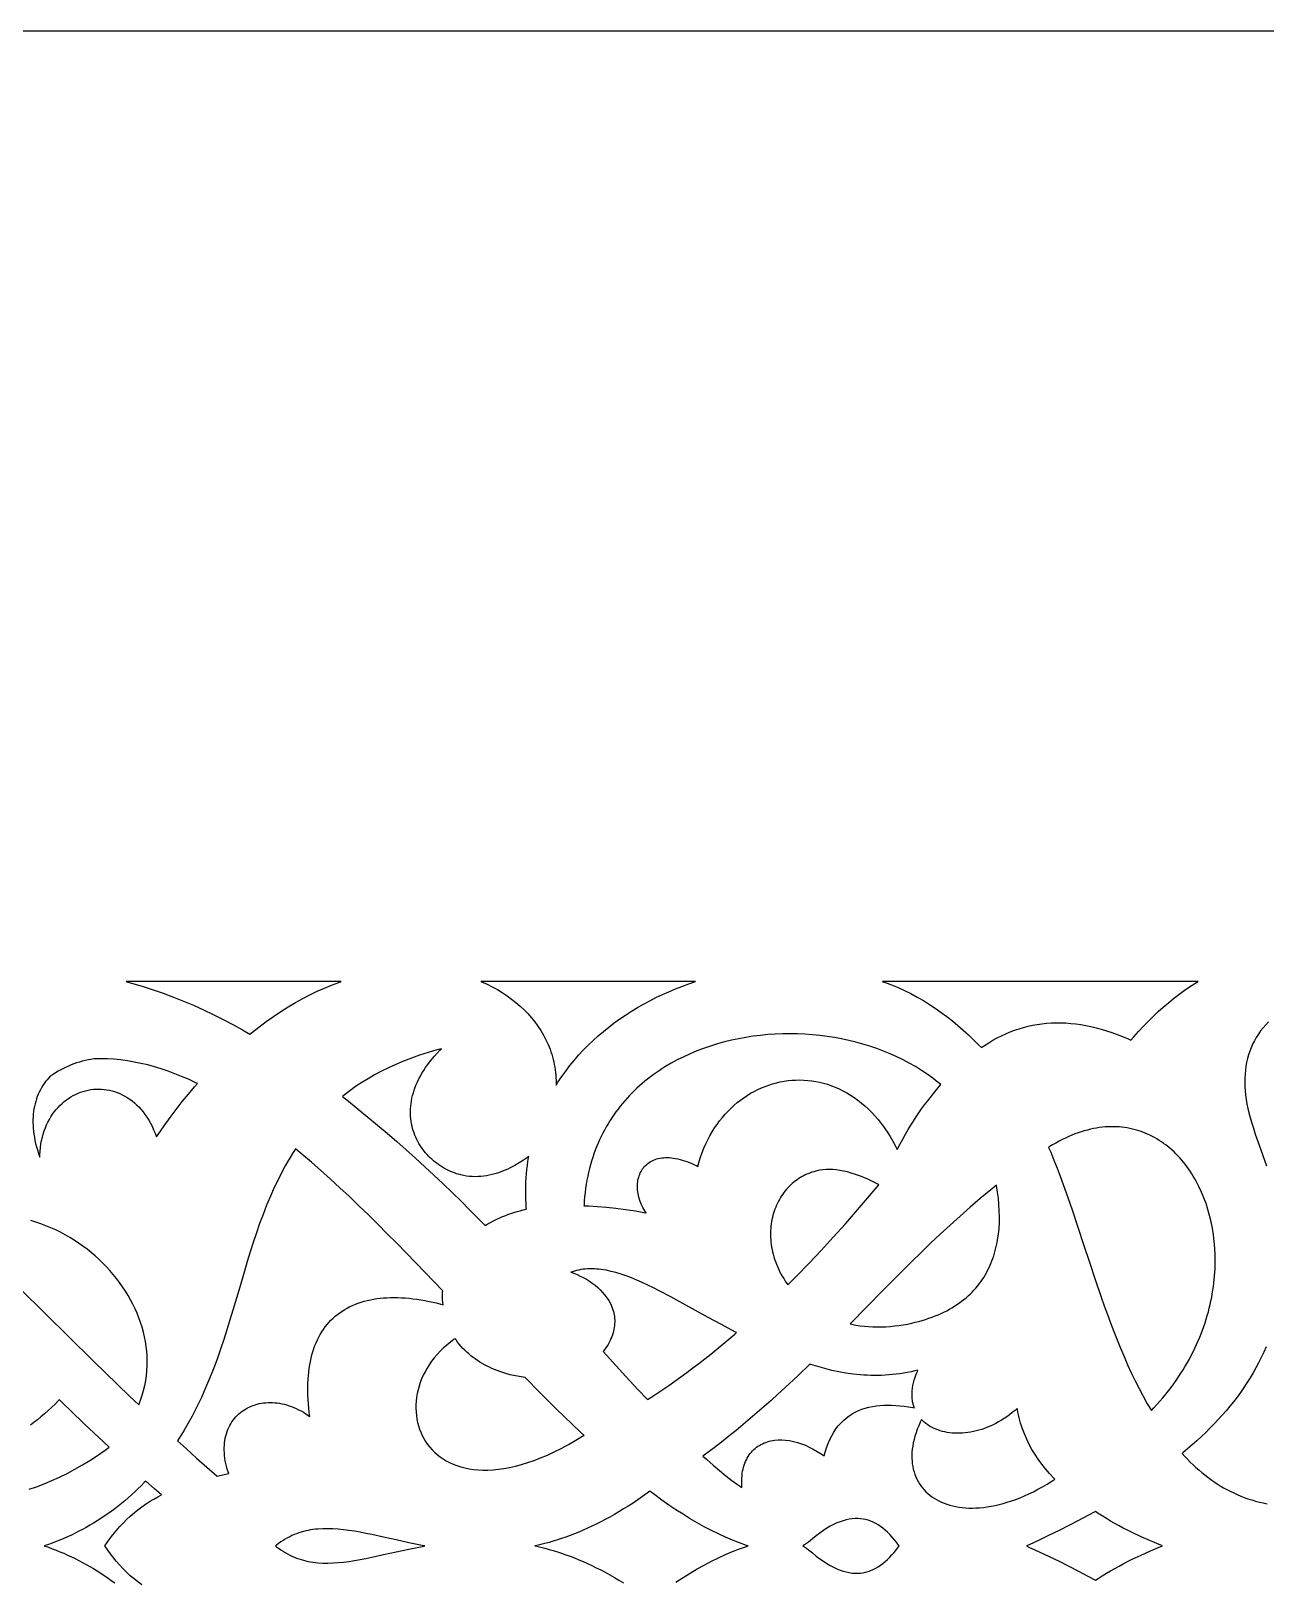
# Model space of a CAD drawing. Extents: x -340 to 340, y -265 to 265.
# Drawn here: x -66.6 to -1.4, y 183.1 to 265 of the extents above; entities that cross this region are included whole.
import ezdxf

# ---------------------------------------------------------------- set-up
doc = ezdxf.new("R2010")
doc.units = 0
doc.layers.add('LAYER_1', color=18, linetype='CONTINUOUS')

msp = doc.modelspace()

# ---------------------------------------------------------------- linework, layer by layer
at = {"layer": 'LAYER_1'}
msp.add_lwpolyline([(-340, 65), (-340, -265), (340, -265), (340, 265), (-140, 265, 0.363604)], format="xyb", close=True, dxfattribs=at)
for points in [[(-61.596, 214.8), (-61.515, 214.778), (-61.244, 214.704), (-60.705, 214.544), (-60.168, 214.371), (-59.633, 214.184), (-59.101, 213.985), (-58.571, 213.772), (-58.044, 213.548), (-57.519, 213.311), (-56.997, 213.063), (-56.477, 212.803), (-55.96, 212.533), (-55.446, 212.253), (-55.054, 212.03), (-54.973, 212.094), (-54.589, 212.398), (-54.203, 212.688), (-53.816, 212.962), (-53.429, 213.221), (-53.043, 213.464), (-52.657, 213.693), (-52.271, 213.906), (-51.887, 214.105), (-51.503, 214.29), (-51.121, 214.46), (-50.74, 214.616), (-50.361, 214.759), (-50.241, 214.8)], [(-36.662, 211.929), (-36.385, 212.165), (-36.101, 212.394), (-35.811, 212.615), (-35.513, 212.829), (-35.21, 213.036), (-34.9, 213.235), (-34.584, 213.426), (-34.262, 213.61), (-33.936, 213.786), (-33.604, 213.954), (-33.267, 214.115), (-32.925, 214.267), (-32.579, 214.412), (-32.23, 214.548), (-31.876, 214.677), (-31.518, 214.797), (-31.509, 214.8), (-42.854, 214.8), (-42.818, 214.786), (-42.532, 214.658), (-42.254, 214.521), (-41.985, 214.375), (-41.725, 214.219), (-41.474, 214.054), (-41.233, 213.881), (-41.002, 213.7), (-40.781, 213.51), (-40.571, 213.312), (-40.371, 213.107), (-40.183, 212.895), (-40.006, 212.675), (-39.84, 212.448), (-39.687, 212.215), (-39.546, 211.976), (-39.418, 211.73), (-39.303, 211.479), (-39.201, 211.224), (-39.155, 211.092), (-39.112, 210.961), (-39.073, 210.828), (-39.038, 210.694), (-39.006, 210.559), (-38.977, 210.423), (-38.953, 210.286), (-38.932, 210.147), (-38.914, 210.008), (-38.901, 209.868), (-38.891, 209.727), (-38.885, 209.585), (-38.882, 209.442), (-38.884, 209.332), (-38.786, 209.487), (-38.586, 209.786), (-38.376, 210.078), (-38.157, 210.363), (-37.929, 210.642), (-37.692, 210.913), (-37.446, 211.178), (-37.193, 211.435), (-36.931, 211.686)], [(-21.644, 214.8), (-21.625, 214.793), (-21.396, 214.712), (-21.168, 214.627), (-20.817, 214.484), (-20.472, 214.329), (-20.134, 214.163), (-19.803, 213.985), (-19.478, 213.797), (-19.16, 213.599), (-18.848, 213.392), (-18.542, 213.176), (-18.242, 212.952), (-17.947, 212.72), (-17.659, 212.481), (-17.376, 212.236), (-17.098, 211.985), (-16.825, 211.729), (-16.558, 211.468), (-16.414, 211.323), (-16.249, 211.434), (-16.028, 211.574), (-15.805, 211.705), (-15.58, 211.828), (-15.353, 211.942), (-15.124, 212.047), (-14.893, 212.144), (-14.66, 212.232), (-14.424, 212.311), (-14.187, 212.382), (-13.947, 212.443), (-13.705, 212.496), (-13.46, 212.54), (-13.214, 212.575), (-12.965, 212.601), (-12.714, 212.618), (-12.461, 212.626), (-12.205, 212.624), (-11.947, 212.614), (-11.687, 212.595), (-11.425, 212.566), (-11.16, 212.529), (-10.892, 212.482), (-10.623, 212.426), (-10.351, 212.362), (-10.076, 212.288), (-9.799, 212.205), (-9.519, 212.112), (-9.237, 212.011), (-8.951, 211.9), (-8.664, 211.781), (-8.51, 211.713), (-8.358, 211.887), (-8.105, 212.168), (-7.85, 212.441), (-7.592, 212.707), (-7.331, 212.964), (-7.068, 213.214), (-6.801, 213.455), (-6.532, 213.687), (-6.259, 213.909), (-5.982, 214.122), (-5.703, 214.326), (-5.419, 214.519), (-5.132, 214.701), (-4.964, 214.8)], [(-33.13, 210.294), (-33.287, 210.195), (-33.443, 210.092), (-33.597, 209.987), (-33.748, 209.879), (-33.898, 209.768), (-34.045, 209.655), (-34.189, 209.538), (-34.332, 209.419), (-34.471, 209.297), (-34.608, 209.172), (-34.743, 209.045), (-34.875, 208.914), (-35.004, 208.781), (-35.131, 208.645), (-35.255, 208.506), (-35.376, 208.364), (-35.494, 208.22), (-35.609, 208.072), (-35.721, 207.922), (-35.83, 207.769), (-35.936, 207.613), (-36.039, 207.454), (-36.138, 207.293), (-36.235, 207.128), (-36.328, 206.961), (-36.417, 206.79), (-36.504, 206.617), (-36.586, 206.441), (-36.666, 206.262), (-36.741, 206.08), (-36.813, 205.895), (-36.881, 205.707), (-36.946, 205.516), (-37.007, 205.322), (-37.064, 205.125), (-37.117, 204.925), (-37.166, 204.723), (-37.21, 204.517), (-37.251, 204.308), (-37.288, 204.096), (-37.32, 203.881), (-37.349, 203.663), (-37.373, 203.442), (-37.392, 203.218), (-37.407, 202.991), (-37.409, 202.961), (-37.163, 202.954), (-36.699, 202.927), (-36.219, 202.888), (-35.726, 202.836), (-35.218, 202.77), (-34.695, 202.691), (-34.158, 202.597), (-34.13, 202.591), (-34.193, 202.688), (-34.295, 202.87), (-34.381, 203.054), (-34.452, 203.238), (-34.508, 203.421), (-34.548, 203.603), (-34.573, 203.783), (-34.583, 203.958), (-34.582, 204.048), (-34.577, 204.134), (-34.569, 204.219), (-34.556, 204.302), (-34.539, 204.385), (-34.519, 204.465), (-34.494, 204.544), (-34.466, 204.621), (-34.433, 204.696), (-34.396, 204.769), (-34.356, 204.839), (-34.311, 204.907), (-34.262, 204.972), (-34.209, 205.035), (-34.153, 205.094), (-34.092, 205.149), (-34.028, 205.202), (-33.96, 205.25), (-33.889, 205.295), (-33.814, 205.336), (-33.736, 205.373), (-33.654, 205.405), (-33.57, 205.433), (-33.482, 205.457), (-33.391, 205.477), (-33.298, 205.491), (-33.202, 205.502), (-33.103, 205.507), (-33.001, 205.508), (-32.896, 205.504), (-32.789, 205.496), (-32.68, 205.482), (-32.567, 205.464), (-32.452, 205.44), (-32.335, 205.412), (-32.215, 205.378), (-32.092, 205.339), (-31.967, 205.295), (-31.839, 205.246), (-31.708, 205.191), (-31.575, 205.13), (-31.44, 205.064), (-31.393, 205.039), (-31.323, 205.291), (-31.246, 205.535), (-31.161, 205.774), (-31.069, 206.006), (-30.97, 206.232), (-30.864, 206.451), (-30.752, 206.663), (-30.633, 206.869), (-30.508, 207.069), (-30.377, 207.261), (-30.24, 207.446), (-30.098, 207.625), (-29.95, 207.796), (-29.797, 207.96), (-29.639, 208.117), (-29.477, 208.266), (-29.31, 208.408), (-29.139, 208.543), (-28.964, 208.67), (-28.785, 208.789), (-28.603, 208.9), (-28.417, 209.004), (-28.228, 209.1), (-28.036, 209.187), (-27.841, 209.267), (-27.644, 209.338), (-27.444, 209.402), (-27.243, 209.456), (-27.04, 209.503), (-26.835, 209.541), (-26.629, 209.57), (-26.421, 209.591), (-26.213, 209.603), (-26.004, 209.606), (-25.795, 209.6), (-25.585, 209.585), (-25.375, 209.562), (-25.166, 209.529), (-24.957, 209.487), (-24.749, 209.435), (-24.542, 209.375), (-24.336, 209.304), (-24.131, 209.225), (-23.928, 209.136), (-23.727, 209.037), (-23.529, 208.929), (-23.332, 208.811), (-23.138, 208.684), (-22.947, 208.546), (-22.759, 208.399), (-22.574, 208.242), (-22.393, 208.075), (-22.215, 207.898), (-22.041, 207.711), (-21.872, 207.514), (-21.706, 207.307), (-21.546, 207.09), (-21.39, 206.862), (-21.239, 206.624), (-21.093, 206.376), (-20.952, 206.118), (-20.862, 205.937), (-20.722, 206.203), (-20.571, 206.481), (-20.426, 206.74), (-20.285, 206.984), (-20.145, 207.215), (-20.006, 207.437), (-19.864, 207.653), (-19.719, 207.865), (-19.569, 208.077), (-19.41, 208.292), (-19.242, 208.512), (-18.872, 208.982), (-18.563, 209.361), (-18.694, 209.47), (-18.837, 209.583), (-18.981, 209.694), (-19.278, 209.909), (-19.584, 210.114), (-19.898, 210.309), (-20.22, 210.493), (-20.55, 210.668), (-20.888, 210.832), (-21.232, 210.986), (-21.583, 211.13), (-21.94, 211.263), (-22.302, 211.386), (-22.669, 211.498), (-23.04, 211.601), (-23.416, 211.692), (-23.796, 211.773), (-24.178, 211.844), (-24.564, 211.904), (-24.951, 211.953), (-25.341, 211.992), (-25.732, 212.02), (-26.123, 212.037), (-26.516, 212.043), (-26.908, 212.039), (-27.3, 212.024), (-27.69, 211.998), (-28.08, 211.961), (-28.467, 211.914), (-28.852, 211.855), (-29.235, 211.786), (-29.614, 211.705), (-29.99, 211.614), (-30.361, 211.511), (-30.728, 211.398), (-31.09, 211.273), (-31.446, 211.138), (-31.796, 210.991), (-32.14, 210.834), (-32.477, 210.665), (-32.807, 210.485)], [(-66.163, 205.537), (-66.16, 205.655), (-66.147, 205.85), (-66.126, 206.04), (-66.099, 206.225), (-66.065, 206.406), (-66.024, 206.581), (-65.977, 206.751), (-65.923, 206.916), (-65.864, 207.075), (-65.799, 207.23), (-65.728, 207.378), (-65.652, 207.522), (-65.57, 207.659), (-65.484, 207.791), (-65.392, 207.918), (-65.297, 208.038), (-65.196, 208.152), (-65.092, 208.261), (-64.984, 208.363), (-64.872, 208.46), (-64.757, 208.55), (-64.638, 208.633), (-64.517, 208.711), (-64.392, 208.782), (-64.265, 208.846), (-64.136, 208.904), (-64.004, 208.956), (-63.871, 209.001), (-63.736, 209.038), (-63.599, 209.07), (-63.461, 209.094), (-63.323, 209.111), (-63.183, 209.122), (-63.043, 209.125), (-62.903, 209.121), (-62.763, 209.11), (-62.622, 209.092), (-62.483, 209.066), (-62.344, 209.033), (-62.205, 208.993), (-62.068, 208.945), (-61.933, 208.89), (-61.799, 208.828), (-61.667, 208.758), (-61.537, 208.68), (-61.409, 208.595), (-61.284, 208.502), (-61.162, 208.402), (-61.043, 208.294), (-60.927, 208.179), (-60.815, 208.056), (-60.706, 207.925), (-60.602, 207.787), (-60.501, 207.641), (-60.405, 207.487), (-60.313, 207.326), (-60.226, 207.157), (-60.144, 206.98), (-60.067, 206.796), (-59.995, 206.603), (-59.913, 206.726), (-59.597, 207.183), (-59.278, 207.624), (-58.957, 208.05), (-58.634, 208.462), (-58.308, 208.859), (-57.979, 209.243), (-57.825, 209.416), (-57.948, 209.476), (-58.307, 209.64), (-58.665, 209.794), (-59.024, 209.937), (-59.382, 210.069), (-59.741, 210.19), (-60.099, 210.299), (-60.457, 210.396), (-60.816, 210.481), (-61.174, 210.554), (-61.532, 210.614), (-61.89, 210.661), (-62.248, 210.695), (-62.605, 210.716), (-62.964, 210.723), (-63.142, 210.721), (-63.31, 210.716), (-63.456, 210.693), (-63.61, 210.663), (-63.763, 210.63), (-63.914, 210.592), (-64.064, 210.549), (-64.213, 210.503), (-64.36, 210.451), (-64.506, 210.396), (-64.65, 210.336), (-64.794, 210.271), (-64.935, 210.202), (-65.076, 210.128), (-65.215, 210.05), (-65.353, 209.967), (-65.49, 209.879), (-65.609, 209.798), (-65.686, 209.716), (-65.77, 209.618), (-65.851, 209.517), (-65.927, 209.413), (-65.999, 209.306), (-66.066, 209.196), (-66.129, 209.083), (-66.187, 208.967), (-66.241, 208.848), (-66.29, 208.726), (-66.335, 208.602), (-66.375, 208.475), (-66.411, 208.345), (-66.441, 208.212), (-66.467, 208.076), (-66.488, 207.938), (-66.504, 207.797), (-66.515, 207.654), (-66.521, 207.507), (-66.522, 207.358), (-66.518, 207.207), (-66.508, 207.053), (-66.493, 206.897), (-66.472, 206.738), (-66.446, 206.576), (-66.415, 206.413), (-66.378, 206.247), (-66.335, 206.079), (-66.287, 205.908), (-66.232, 205.736), (-66.172, 205.561)], [(-40.781, 202.702), (-40.613, 202.746), (-40.45, 202.783), (-40.455, 202.841), (-40.469, 203.073), (-40.479, 203.304), (-40.485, 203.532), (-40.486, 203.759), (-40.482, 203.985), (-40.474, 204.208), (-40.462, 204.43), (-40.445, 204.65), (-40.424, 204.869), (-40.399, 205.085), (-40.369, 205.3), (-40.336, 205.513), (-40.326, 205.569), (-40.395, 205.515), (-40.603, 205.368), (-40.825, 205.226), (-41.061, 205.089), (-41.309, 204.96), (-41.439, 204.899), (-41.571, 204.842), (-41.705, 204.788), (-41.842, 204.737), (-41.981, 204.69), (-42.122, 204.648), (-42.265, 204.61), (-42.41, 204.577), (-42.556, 204.549), (-42.704, 204.527), (-42.854, 204.511), (-43.004, 204.501), (-43.156, 204.497), (-43.308, 204.501), (-43.461, 204.512), (-43.614, 204.53), (-43.768, 204.557), (-43.92, 204.591), (-44.031, 204.622), (-44.14, 204.656), (-44.249, 204.693), (-44.357, 204.735), (-44.463, 204.78), (-44.569, 204.828), (-44.673, 204.88), (-44.776, 204.936), (-44.877, 204.995), (-44.977, 205.057), (-45.074, 205.122), (-45.17, 205.191), (-45.264, 205.263), (-45.356, 205.338), (-45.445, 205.417), (-45.532, 205.498), (-45.617, 205.582), (-45.699, 205.67), (-45.778, 205.76), (-45.854, 205.853), (-45.927, 205.949), (-45.997, 206.047), (-46.064, 206.148), (-46.127, 206.252), (-46.187, 206.359), (-46.243, 206.468), (-46.295, 206.579), (-46.344, 206.693), (-46.388, 206.809), (-46.427, 206.928), (-46.463, 207.048), (-46.494, 207.171), (-46.52, 207.296), (-46.541, 207.423), (-46.558, 207.552), (-46.569, 207.683), (-46.576, 207.815), (-46.576, 207.949), (-46.572, 208.085), (-46.562, 208.222), (-46.546, 208.361), (-46.524, 208.501), (-46.497, 208.642), (-46.463, 208.785), (-46.424, 208.928), (-46.378, 209.073), (-46.326, 209.218), (-46.267, 209.365), (-46.202, 209.512), (-46.131, 209.661), (-46.052, 209.809), (-45.967, 209.959), (-45.875, 210.109), (-45.775, 210.26), (-45.669, 210.411), (-45.555, 210.563), (-45.434, 210.715), (-45.306, 210.867), (-45.17, 211.02), (-45.026, 211.173), (-44.944, 211.256), (-45.178, 211.194), (-45.644, 211.058), (-46.093, 210.913), (-46.527, 210.76), (-46.945, 210.598), (-47.348, 210.429), (-47.737, 210.252), (-48.111, 210.067), (-48.472, 209.874), (-48.819, 209.674), (-49.153, 209.467), (-49.474, 209.253), (-49.783, 209.033), (-50.08, 208.805), (-50.174, 208.728), (-49.852, 208.479), (-49.335, 208.067), (-48.821, 207.649), (-48.311, 207.224), (-47.806, 206.794), (-47.304, 206.358), (-46.806, 205.918), (-46.312, 205.473), (-45.822, 205.024), (-45.337, 204.572), (-44.855, 204.116), (-44.378, 203.658), (-43.905, 203.198), (-43.437, 202.736), (-42.973, 202.273), (-42.627, 201.923), (-42.487, 202.006), (-42.343, 202.085), (-42.197, 202.162), (-42.048, 202.235), (-41.897, 202.305), (-41.744, 202.371), (-41.588, 202.435), (-41.43, 202.495), (-41.271, 202.551), (-41.109, 202.605), (-40.946, 202.655)], [(-4.917, 203.976), (-5.063, 204.256), (-5.138, 204.391), (-5.217, 204.524), (-5.298, 204.655), (-5.382, 204.783), (-5.467, 204.908), (-5.556, 205.03), (-5.646, 205.15), (-5.739, 205.266), (-5.834, 205.38), (-5.931, 205.49), (-6.031, 205.598), (-6.132, 205.702), (-6.236, 205.803), (-6.342, 205.9), (-6.45, 205.995), (-6.559, 206.086), (-6.671, 206.174), (-6.785, 206.258), (-6.9, 206.338), (-7.018, 206.416), (-7.137, 206.489), (-7.258, 206.559), (-7.381, 206.625), (-7.506, 206.687), (-7.632, 206.746), (-7.76, 206.801), (-7.89, 206.852), (-8.022, 206.898), (-8.155, 206.941), (-8.29, 206.98), (-8.426, 207.015), (-8.564, 207.045), (-8.704, 207.071), (-8.845, 207.093), (-8.988, 207.111), (-9.132, 207.124), (-9.278, 207.133), (-9.425, 207.137), (-9.574, 207.137), (-9.724, 207.132), (-9.876, 207.122), (-10.029, 207.107), (-10.184, 207.088), (-10.339, 207.064), (-10.497, 207.035), (-10.655, 207), (-10.815, 206.961), (-10.976, 206.917), (-11.139, 206.867), (-11.302, 206.812), (-11.467, 206.752), (-11.633, 206.686), (-11.8, 206.614), (-11.968, 206.537), (-12.138, 206.455), (-12.308, 206.367), (-12.48, 206.272), (-12.652, 206.173), (-12.826, 206.067), (-12.86, 206.045), (-12.752, 205.791), (-12.582, 205.373), (-12.415, 204.949), (-12.252, 204.518), (-12.091, 204.082), (-11.933, 203.641), (-11.622, 202.745), (-11.317, 201.836), (-11.013, 200.916), (-10.708, 199.991), (-10.398, 199.065), (-10.082, 198.141), (-9.92, 197.682), (-9.756, 197.226), (-9.588, 196.772), (-9.416, 196.321), (-9.241, 195.875), (-9.061, 195.433), (-8.876, 194.996), (-8.686, 194.564), (-8.491, 194.139), (-8.29, 193.721), (-8.082, 193.309), (-7.868, 192.905), (-7.647, 192.51), (-7.434, 192.148), (-7.299, 192.289), (-7.136, 192.466), (-6.978, 192.645), (-6.824, 192.824), (-6.674, 193.005), (-6.529, 193.187), (-6.389, 193.371), (-6.253, 193.555), (-6.122, 193.74), (-5.995, 193.926), (-5.872, 194.113), (-5.754, 194.3), (-5.639, 194.488), (-5.53, 194.677), (-5.424, 194.867), (-5.323, 195.057), (-5.225, 195.248), (-5.132, 195.439), (-5.043, 195.63), (-4.959, 195.822), (-4.878, 196.014), (-4.801, 196.206), (-4.728, 196.398), (-4.659, 196.59), (-4.594, 196.783), (-4.533, 196.975), (-4.476, 197.167), (-4.422, 197.36), (-4.373, 197.551), (-4.327, 197.743), (-4.285, 197.934), (-4.246, 198.125), (-4.212, 198.316), (-4.18, 198.506), (-4.153, 198.696), (-4.129, 198.883), (-4.092, 199.26), (-4.068, 199.633), (-4.059, 200.002), (-4.062, 200.366), (-4.079, 200.727), (-4.109, 201.082), (-4.152, 201.432), (-4.207, 201.776), (-4.274, 202.113), (-4.353, 202.444), (-4.443, 202.767), (-4.545, 203.082), (-4.659, 203.389), (-4.783, 203.687)], [(-51.304, 204.825), (-51.806, 205.265), (-52.308, 205.693), (-52.642, 205.969), (-52.662, 205.938), (-52.801, 205.724), (-52.935, 205.508), (-53.065, 205.289), (-53.191, 205.068), (-53.314, 204.845), (-53.433, 204.62), (-53.548, 204.393), (-53.66, 204.163), (-53.769, 203.933), (-53.978, 203.464), (-54.176, 202.989), (-54.364, 202.507), (-54.543, 202.02), (-54.715, 201.527), (-54.88, 201.029), (-55.04, 200.527), (-55.196, 200.021), (-55.349, 199.511), (-55.652, 198.485), (-55.957, 197.452), (-56.114, 196.934), (-56.275, 196.417), (-56.441, 195.9), (-56.614, 195.383), (-56.795, 194.869), (-56.985, 194.356), (-57.185, 193.847), (-57.397, 193.34), (-57.621, 192.838), (-57.739, 192.588), (-57.86, 192.339), (-57.985, 192.092), (-58.114, 191.846), (-58.247, 191.601), (-58.384, 191.358), (-58.526, 191.116), (-58.672, 190.876), (-58.823, 190.637), (-58.884, 190.544), (-58.415, 190.118), (-57.876, 189.636), (-57.336, 189.16), (-56.791, 188.688), (-56.419, 188.77), (-56.18, 188.818), (-56.21, 188.903), (-56.256, 189.054), (-56.297, 189.203), (-56.331, 189.35), (-56.36, 189.495), (-56.382, 189.638), (-56.398, 189.778), (-56.409, 189.916), (-56.414, 190.051), (-56.414, 190.184), (-56.408, 190.314), (-56.396, 190.442), (-56.379, 190.566), (-56.357, 190.688), (-56.33, 190.807), (-56.298, 190.923), (-56.261, 191.035), (-56.219, 191.145), (-56.172, 191.251), (-56.121, 191.353), (-56.065, 191.452), (-56.005, 191.548), (-55.941, 191.639), (-55.872, 191.727), (-55.8, 191.811), (-55.723, 191.891), (-55.644, 191.967), (-55.56, 192.038), (-55.473, 192.106), (-55.383, 192.169), (-55.29, 192.228), (-55.194, 192.282), (-55.095, 192.332), (-54.994, 192.377), (-54.889, 192.418), (-54.783, 192.454), (-54.674, 192.485), (-54.563, 192.512), (-54.451, 192.533), (-54.336, 192.55), (-54.22, 192.562), (-54.102, 192.569), (-53.982, 192.571), (-53.862, 192.568), (-53.74, 192.56), (-53.617, 192.547), (-53.493, 192.529), (-53.368, 192.506), (-53.243, 192.477), (-53.117, 192.443), (-52.991, 192.404), (-52.864, 192.359), (-52.737, 192.309), (-52.61, 192.254), (-52.483, 192.193), (-52.356, 192.126), (-52.229, 192.054), (-52.103, 191.977), (-51.977, 191.894), (-51.891, 191.833), (-51.919, 192.044), (-51.945, 192.277), (-51.966, 192.506), (-51.982, 192.73), (-51.993, 192.951), (-51.998, 193.166), (-51.999, 193.378), (-51.995, 193.585), (-51.985, 193.788), (-51.971, 193.987), (-51.952, 194.181), (-51.927, 194.371), (-51.898, 194.556), (-51.864, 194.737), (-51.825, 194.914), (-51.781, 195.086), (-51.732, 195.254), (-51.679, 195.418), (-51.62, 195.577), (-51.557, 195.731), (-51.489, 195.882), (-51.416, 196.027), (-51.339, 196.168), (-51.256, 196.304), (-51.169, 196.436), (-51.077, 196.563), (-50.981, 196.685), (-50.88, 196.802), (-50.775, 196.914), (-50.665, 197.022), (-50.551, 197.124), (-50.432, 197.222), (-50.309, 197.314), (-50.182, 197.402), (-50.051, 197.484), (-49.916, 197.562), (-49.776, 197.634), (-49.633, 197.701), (-49.486, 197.764), (-49.335, 197.821), (-49.181, 197.873), (-49.023, 197.92), (-48.861, 197.962), (-48.696, 197.998), (-48.527, 198.03), (-48.354, 198.057), (-48.178, 198.079), (-47.999, 198.096), (-47.817, 198.108), (-47.631, 198.115), (-47.441, 198.117), (-47.249, 198.113), (-47.053, 198.106), (-46.854, 198.093), (-46.652, 198.075), (-46.447, 198.052), (-46.238, 198.024), (-46.026, 197.991), (-45.812, 197.954), (-45.594, 197.911), (-45.373, 197.864), (-45.148, 197.811), (-44.853, 197.732), (-44.866, 197.863), (-44.875, 198.004), (-44.879, 198.144), (-44.88, 198.283), (-44.875, 198.419), (-44.873, 198.464), (-45.806, 199.442), (-46.802, 200.474), (-47.3, 200.983), (-47.799, 201.488), (-48.299, 201.988), (-48.799, 202.481), (-49.299, 202.967), (-49.8, 203.445), (-50.301, 203.915), (-50.802, 204.375)], [(-23.6, 202.01), (-22.962, 202.739), (-22.324, 203.488), (-21.838, 204.07), (-21.885, 204.096), (-22.135, 204.225), (-22.378, 204.342), (-22.615, 204.447), (-22.845, 204.539), (-23.068, 204.62), (-23.284, 204.69), (-23.494, 204.748), (-23.697, 204.795), (-23.894, 204.831), (-24.084, 204.857), (-24.269, 204.872), (-24.447, 204.878), (-24.619, 204.874), (-24.785, 204.86), (-24.947, 204.837), (-25.056, 204.816), (-25.165, 204.79), (-25.272, 204.761), (-25.377, 204.728), (-25.481, 204.692), (-25.582, 204.651), (-25.681, 204.608), (-25.779, 204.561), (-25.874, 204.51), (-25.967, 204.456), (-26.058, 204.399), (-26.147, 204.339), (-26.234, 204.275), (-26.318, 204.209), (-26.401, 204.14), (-26.48, 204.067), (-26.558, 203.992), (-26.633, 203.914), (-26.705, 203.834), (-26.775, 203.751), (-26.842, 203.665), (-26.906, 203.577), (-26.968, 203.486), (-27.027, 203.393), (-27.084, 203.298), (-27.137, 203.2), (-27.187, 203.101), (-27.235, 202.999), (-27.279, 202.896), (-27.32, 202.79), (-27.358, 202.683), (-27.393, 202.574), (-27.425, 202.463), (-27.453, 202.351), (-27.478, 202.237), (-27.5, 202.122), (-27.518, 202.006), (-27.533, 201.888), (-27.544, 201.769), (-27.551, 201.648), (-27.555, 201.527), (-27.555, 201.405), (-27.552, 201.281), (-27.544, 201.157), (-27.533, 201.032), (-27.517, 200.907), (-27.498, 200.78), (-27.474, 200.653), (-27.447, 200.526), (-27.415, 200.398), (-27.379, 200.27), (-27.339, 200.142), (-27.295, 200.013), (-27.246, 199.885), (-27.193, 199.756), (-27.135, 199.627), (-27.073, 199.498), (-27.006, 199.37), (-26.934, 199.242), (-26.858, 199.114), (-26.777, 198.986), (-26.691, 198.859), (-26.64, 198.788), (-26.157, 199.27), (-25.515, 199.93), (-24.875, 200.606), (-24.237, 201.299)], [(-15.804, 200.182), (-15.758, 200.317), (-15.716, 200.454), (-15.677, 200.592), (-15.641, 200.732), (-15.608, 200.874), (-15.579, 201.018), (-15.553, 201.162), (-15.511, 201.459), (-15.481, 201.761), (-15.463, 202.069), (-15.458, 202.383), (-15.466, 202.702), (-15.485, 203.026), (-15.516, 203.355), (-15.559, 203.688), (-15.613, 204.026), (-15.617, 204.045), (-15.92, 203.803), (-16.469, 203.348), (-17.009, 202.886), (-17.54, 202.418), (-18.064, 201.945), (-18.582, 201.466), (-19.093, 200.982), (-19.6, 200.493), (-20.103, 200.001), (-20.604, 199.504), (-21.6, 198.501), (-23.351, 196.721), (-23.259, 196.701), (-23.04, 196.662), (-22.818, 196.629), (-22.595, 196.604), (-22.37, 196.585), (-22.144, 196.573), (-21.917, 196.568), (-21.689, 196.569), (-21.461, 196.577), (-21.232, 196.592), (-21.004, 196.614), (-20.775, 196.642), (-20.548, 196.676), (-20.321, 196.717), (-20.095, 196.764), (-19.905, 196.809), (-19.719, 196.857), (-19.538, 196.908), (-19.361, 196.962), (-19.189, 197.019), (-19.021, 197.078), (-18.858, 197.141), (-18.699, 197.207), (-18.544, 197.275), (-18.393, 197.347), (-18.247, 197.421), (-18.105, 197.497), (-17.967, 197.576), (-17.833, 197.658), (-17.703, 197.743), (-17.577, 197.83), (-17.455, 197.919), (-17.337, 198.011), (-17.223, 198.105), (-17.113, 198.202), (-17.007, 198.301), (-16.905, 198.403), (-16.806, 198.506), (-16.711, 198.612), (-16.62, 198.72), (-16.533, 198.831), (-16.449, 198.943), (-16.369, 199.058), (-16.292, 199.175), (-16.219, 199.294), (-16.149, 199.415), (-16.083, 199.538), (-16.021, 199.663), (-15.961, 199.79), (-15.906, 199.919), (-15.853, 200.05)], [(-33.742, 198.628), (-34.039, 198.772), (-34.331, 198.908), (-34.618, 199.034), (-34.9, 199.15), (-35.178, 199.255), (-35.45, 199.349), (-35.718, 199.431), (-35.981, 199.499), (-36.238, 199.555), (-36.493, 199.596), (-36.616, 199.611), (-36.739, 199.622), (-36.861, 199.629), (-36.982, 199.633), (-37.102, 199.633), (-37.221, 199.628), (-37.338, 199.62), (-37.455, 199.607), (-37.57, 199.59), (-37.685, 199.569), (-37.798, 199.543), (-37.911, 199.513), (-38.023, 199.478), (-38.095, 199.453), (-37.946, 199.398), (-37.777, 199.329), (-37.609, 199.252), (-37.444, 199.168), (-37.282, 199.077), (-37.124, 198.979), (-36.971, 198.874), (-36.823, 198.762), (-36.682, 198.644), (-36.548, 198.519), (-36.422, 198.388), (-36.304, 198.249), (-36.196, 198.105), (-36.098, 197.954), (-36.012, 197.796), (-35.938, 197.633), (-35.878, 197.465), (-35.852, 197.377), (-35.831, 197.288), (-35.813, 197.199), (-35.8, 197.108), (-35.791, 197.016), (-35.785, 196.923), (-35.784, 196.828), (-35.788, 196.733), (-35.796, 196.637), (-35.809, 196.54), (-35.826, 196.443), (-35.848, 196.344), (-35.874, 196.245), (-35.906, 196.145), (-35.942, 196.045), (-35.984, 195.944), (-36.03, 195.843), (-36.082, 195.742), (-36.138, 195.64), (-36.2, 195.537), (-36.267, 195.434), (-36.34, 195.331), (-36.393, 195.261), (-35.193, 193.947), (-34.561, 193.262), (-34.06, 192.723), (-33.881, 192.837), (-33.564, 193.045), (-33.246, 193.258), (-32.928, 193.476), (-32.611, 193.698), (-32.294, 193.926), (-31.977, 194.158), (-31.66, 194.395), (-31.343, 194.636), (-31.027, 194.882), (-30.711, 195.133), (-30.394, 195.389), (-30.078, 195.649), (-29.762, 195.914), (-29.447, 196.183), (-29.352, 196.265), (-29.43, 196.306), (-30.149, 196.683), (-30.848, 197.063), (-32.184, 197.803), (-32.822, 198.15), (-33.441, 198.476)], [(-38.98, 189.965), (-38.608, 190.15), (-38.226, 190.353), (-37.836, 190.575), (-37.429, 190.822), (-37.403, 190.835), (-37.612, 191.03), (-38.033, 191.429), (-38.454, 191.834), (-38.876, 192.246), (-39.719, 193.087), (-40.515, 193.897), (-40.731, 193.926), (-41.018, 193.977), (-41.303, 194.042), (-41.585, 194.12), (-41.861, 194.211), (-41.999, 194.262), (-42.135, 194.316), (-42.269, 194.373), (-42.401, 194.434), (-42.531, 194.498), (-42.659, 194.566), (-42.785, 194.637), (-42.909, 194.711), (-43.031, 194.789), (-43.15, 194.871), (-43.266, 194.956), (-43.38, 195.044), (-43.491, 195.136), (-43.598, 195.231), (-43.702, 195.33), (-43.803, 195.432), (-43.901, 195.538), (-43.994, 195.647), (-44.084, 195.76), (-44.17, 195.876), (-44.215, 195.943), (-44.265, 195.91), (-44.469, 195.76), (-44.662, 195.604), (-44.843, 195.443), (-45.014, 195.277), (-45.173, 195.106), (-45.321, 194.931), (-45.459, 194.752), (-45.586, 194.57), (-45.702, 194.385), (-45.807, 194.197), (-45.902, 194.008), (-45.986, 193.816), (-46.059, 193.623), (-46.123, 193.429), (-46.176, 193.235), (-46.218, 193.04), (-46.251, 192.845), (-46.273, 192.651), (-46.285, 192.458), (-46.287, 192.267), (-46.28, 192.077), (-46.262, 191.889), (-46.235, 191.704), (-46.197, 191.522), (-46.151, 191.344), (-46.094, 191.169), (-46.028, 190.998), (-45.953, 190.831), (-45.868, 190.67), (-45.774, 190.513), (-45.67, 190.362), (-45.557, 190.217), (-45.435, 190.079), (-45.304, 189.947), (-45.163, 189.821), (-45.013, 189.703), (-44.854, 189.593), (-44.685, 189.491), (-44.508, 189.397), (-44.32, 189.313), (-44.124, 189.237), (-43.918, 189.171), (-43.702, 189.115), (-43.478, 189.07), (-43.243, 189.035), (-42.999, 189.013), (-42.746, 189.002), (-42.483, 189.003), (-42.211, 189.017), (-41.929, 189.045), (-41.638, 189.086), (-41.338, 189.141), (-41.029, 189.211), (-40.71, 189.297), (-40.382, 189.397), (-40.045, 189.514), (-39.699, 189.647), (-39.344, 189.798)], [(-19.949, 192.284), (-19.959, 192.31), (-19.997, 192.425), (-20.027, 192.544), (-20.05, 192.667), (-20.066, 192.793), (-20.074, 192.922), (-20.075, 193.055), (-20.068, 193.19), (-20.054, 193.328), (-20.031, 193.47), (-20, 193.613), (-19.962, 193.76), (-19.915, 193.909), (-19.86, 194.061), (-19.796, 194.215), (-19.766, 194.28), (-19.927, 194.241), (-20.126, 194.197), (-20.324, 194.158), (-20.521, 194.123), (-20.717, 194.092), (-20.912, 194.067), (-21.106, 194.045), (-21.3, 194.028), (-21.492, 194.014), (-21.684, 194.005), (-21.875, 194), (-22.065, 193.999), (-22.255, 194.002), (-22.444, 194.009), (-22.632, 194.019), (-22.821, 194.033), (-23.195, 194.072), (-23.568, 194.126), (-23.941, 194.192), (-24.312, 194.271), (-24.684, 194.363), (-25.056, 194.466), (-25.427, 194.58), (-25.485, 194.598), (-26.098, 194.007), (-26.805, 193.342), (-27.162, 193.012), (-27.523, 192.686), (-27.886, 192.361), (-28.252, 192.04), (-28.622, 191.722), (-28.995, 191.408), (-29.372, 191.097), (-29.753, 190.789), (-30.138, 190.486), (-30.527, 190.187), (-30.921, 189.892), (-31.122, 189.746), (-30.939, 189.577), (-30.589, 189.264), (-30.249, 188.973), (-29.92, 188.704), (-29.601, 188.459), (-29.293, 188.238), (-29.144, 188.137), (-29.061, 188.083), (-29.069, 188.218), (-29.073, 188.348), (-29.072, 188.475), (-29.067, 188.597), (-29.057, 188.717), (-29.043, 188.833), (-29.025, 188.946), (-29.003, 189.055), (-28.977, 189.161), (-28.946, 189.263), (-28.912, 189.362), (-28.874, 189.458), (-28.831, 189.55), (-28.785, 189.638), (-28.736, 189.722), (-28.682, 189.803), (-28.625, 189.88), (-28.565, 189.953), (-28.502, 190.023), (-28.435, 190.088), (-28.365, 190.15), (-28.293, 190.207), (-28.218, 190.261), (-28.14, 190.31), (-28.06, 190.355), (-27.977, 190.397), (-27.893, 190.434), (-27.806, 190.468), (-27.718, 190.497), (-27.628, 190.523), (-27.536, 190.545), (-27.442, 190.563), (-27.346, 190.577), (-27.154, 190.594), (-26.957, 190.596), (-26.755, 190.584), (-26.55, 190.558), (-26.343, 190.518), (-26.134, 190.464), (-25.924, 190.397), (-25.713, 190.316), (-25.503, 190.221), (-25.293, 190.114), (-25.085, 189.993), (-24.878, 189.859), (-24.726, 189.75), (-24.672, 189.95), (-24.596, 190.185), (-24.511, 190.408), (-24.419, 190.618), (-24.319, 190.815), (-24.211, 191.001), (-24.094, 191.175), (-23.971, 191.336), (-23.839, 191.486), (-23.701, 191.624), (-23.555, 191.751), (-23.402, 191.866), (-23.244, 191.969), (-23.078, 192.061), (-22.908, 192.142), (-22.731, 192.213), (-22.55, 192.273), (-22.364, 192.323), (-22.172, 192.363), (-21.977, 192.394), (-21.777, 192.415), (-21.573, 192.428), (-21.366, 192.433), (-21.154, 192.429), (-20.938, 192.418), (-20.719, 192.4), (-20.497, 192.374), (-20.271, 192.341), (-20.042, 192.302)], [(-19.57, 191.674), (-19.64, 191.53), (-19.725, 191.342), (-19.8, 191.157), (-19.865, 190.975), (-19.922, 190.795), (-19.971, 190.619), (-20.01, 190.445), (-20.042, 190.275), (-20.065, 190.109), (-20.08, 189.945), (-20.087, 189.786), (-20.086, 189.629), (-20.078, 189.477), (-20.062, 189.328), (-20.039, 189.184), (-20.009, 189.043), (-19.972, 188.906), (-19.929, 188.773), (-19.878, 188.645), (-19.821, 188.52), (-19.757, 188.4), (-19.687, 188.284), (-19.611, 188.172), (-19.529, 188.065), (-19.44, 187.962), (-19.346, 187.863), (-19.245, 187.769), (-19.138, 187.68), (-19.026, 187.596), (-18.908, 187.517), (-18.784, 187.443), (-18.655, 187.374), (-18.52, 187.31), (-18.379, 187.252), (-18.234, 187.2), (-18.083, 187.153), (-17.926, 187.112), (-17.765, 187.077), (-17.599, 187.048), (-17.428, 187.026), (-17.252, 187.01), (-17.072, 187.001), (-16.888, 186.998), (-16.698, 187.002), (-16.505, 187.014), (-16.308, 187.032), (-16.106, 187.058), (-15.901, 187.092), (-15.692, 187.132), (-15.48, 187.181), (-15.264, 187.237), (-15.045, 187.302), (-14.822, 187.374), (-14.597, 187.455), (-14.369, 187.544), (-14.137, 187.642), (-13.903, 187.748), (-13.667, 187.863), (-13.428, 187.987), (-13.187, 188.12), (-12.944, 188.262), (-12.699, 188.413), (-12.528, 188.524), (-12.588, 188.585), (-12.811, 188.826), (-13.022, 189.071), (-13.22, 189.32), (-13.406, 189.574), (-13.579, 189.832), (-13.739, 190.095), (-13.886, 190.362), (-14.019, 190.634), (-14.139, 190.91), (-14.245, 191.19), (-14.293, 191.334), (-14.338, 191.477), (-14.379, 191.621), (-14.416, 191.767), (-14.45, 191.914), (-14.48, 192.062), (-14.507, 192.211), (-14.515, 192.262), (-14.636, 192.155), (-14.778, 192.038), (-14.92, 191.928), (-15.065, 191.823), (-15.21, 191.725), (-15.356, 191.633), (-15.503, 191.547), (-15.651, 191.467), (-15.799, 191.392), (-15.948, 191.324), (-16.096, 191.262), (-16.245, 191.205), (-16.393, 191.154), (-16.541, 191.109), (-16.688, 191.069), (-16.834, 191.035), (-16.98, 191.006), (-17.124, 190.983), (-17.267, 190.966), (-17.409, 190.953), (-17.549, 190.946), (-17.688, 190.945), (-17.824, 190.949), (-17.958, 190.958), (-18.091, 190.972), (-18.22, 190.991), (-18.347, 191.016), (-18.472, 191.046), (-18.593, 191.081), (-18.711, 191.121), (-18.826, 191.166), (-18.937, 191.216), (-19.045, 191.271), (-19.148, 191.331), (-19.248, 191.396), (-19.343, 191.466), (-19.433, 191.541), (-19.519, 191.621)], [(-8.687, 184.176), (-8.453, 184.292), (-7.973, 184.518), (-7.47, 184.74), (-6.94, 184.962), (-6.845, 185), (-6.94, 185.038), (-7.47, 185.26), (-7.973, 185.482), (-8.453, 185.708), (-8.687, 185.824), (-8.916, 185.942), (-9.142, 186.062), (-9.365, 186.186), (-9.585, 186.313), (-9.805, 186.444), (-10.023, 186.579), (-10.238, 186.717), (-10.39, 186.814), (-10.781, 186.6), (-11.285, 186.333), (-11.795, 186.071), (-12.312, 185.813), (-12.835, 185.559), (-13.363, 185.308), (-13.897, 185.061), (-14.033, 185), (-13.898, 184.939), (-13.363, 184.692), (-12.835, 184.442), (-12.312, 184.188), (-11.795, 183.93), (-11.285, 183.668), (-10.781, 183.401), (-10.389, 183.186), (-10.238, 183.282), (-10.023, 183.421), (-9.805, 183.556), (-9.585, 183.687), (-9.365, 183.814), (-9.142, 183.938), (-8.916, 184.058)], [(-25.446, 185.287), (-25.553, 185.204), (-25.659, 185.127), (-25.765, 185.054), (-25.851, 185), (-25.765, 184.946), (-25.659, 184.873), (-25.552, 184.795), (-25.341, 184.627), (-25.141, 184.465), (-24.949, 184.319), (-24.76, 184.188), (-24.576, 184.069), (-24.395, 183.964), (-24.219, 183.871), (-24.047, 183.791), (-23.878, 183.723), (-23.714, 183.667), (-23.554, 183.623), (-23.397, 183.59), (-23.244, 183.568), (-23.095, 183.556), (-22.949, 183.555), (-22.806, 183.563), (-22.665, 183.582), (-22.528, 183.61), (-22.392, 183.647), (-22.259, 183.694), (-22.128, 183.75), (-21.998, 183.816), (-21.87, 183.89), (-21.744, 183.974), (-21.619, 184.066), (-21.496, 184.168), (-21.375, 184.278), (-21.255, 184.397), (-21.137, 184.524), (-21.021, 184.659), (-20.906, 184.802), (-20.793, 184.954), (-20.76, 185), (-20.793, 185.047), (-20.906, 185.198), (-21.021, 185.341), (-21.137, 185.476), (-21.255, 185.604), (-21.375, 185.722), (-21.496, 185.832), (-21.619, 185.934), (-21.744, 186.026), (-21.87, 186.11), (-21.998, 186.184), (-22.128, 186.249), (-22.259, 186.305), (-22.392, 186.352), (-22.528, 186.39), (-22.665, 186.418), (-22.806, 186.436), (-22.949, 186.445), (-23.095, 186.443), (-23.244, 186.432), (-23.397, 186.41), (-23.554, 186.377), (-23.714, 186.332), (-23.878, 186.276), (-24.047, 186.209), (-24.219, 186.128), (-24.395, 186.036), (-24.576, 185.931), (-24.76, 185.812), (-24.949, 185.68), (-25.141, 185.535), (-25.34, 185.374)], [(-51.982, 185.817), (-52.107, 185.789), (-52.231, 185.758), (-52.354, 185.724), (-52.476, 185.685), (-52.597, 185.641), (-52.718, 185.594), (-52.837, 185.542), (-52.956, 185.485), (-53.074, 185.424), (-53.192, 185.358), (-53.309, 185.286), (-53.426, 185.21), (-53.542, 185.129), (-53.657, 185.041), (-53.708, 185), (-53.657, 184.959), (-53.542, 184.872), (-53.426, 184.79), (-53.309, 184.714), (-53.192, 184.643), (-53.074, 184.576), (-52.956, 184.515), (-52.837, 184.459), (-52.718, 184.407), (-52.597, 184.359), (-52.476, 184.316), (-52.354, 184.277), (-52.231, 184.242), (-52.107, 184.211), (-51.982, 184.184), (-51.856, 184.16), (-51.729, 184.14), (-51.601, 184.124), (-51.472, 184.111), (-51.209, 184.095), (-50.942, 184.092), (-50.671, 184.1), (-50.394, 184.118), (-50.112, 184.147), (-49.825, 184.184), (-49.533, 184.229), (-49.236, 184.281), (-48.933, 184.339), (-48.625, 184.402), (-47.992, 184.54), (-47.338, 184.686), (-46.661, 184.833), (-46.313, 184.905), (-45.959, 184.973), (-45.81, 185), (-45.959, 185.027), (-46.313, 185.095), (-46.661, 185.167), (-47.338, 185.314), (-47.992, 185.46), (-48.625, 185.598), (-48.933, 185.661), (-49.236, 185.719), (-49.533, 185.771), (-49.825, 185.816), (-50.112, 185.854), (-50.394, 185.882), (-50.671, 185.9), (-50.942, 185.908), (-51.209, 185.905), (-51.473, 185.889), (-51.601, 185.876), (-51.729, 185.86), (-51.856, 185.84)]]:
    msp.add_lwpolyline(points, close=True, dxfattribs=at)
for points in [[(-1.24, 212.684), (-1.39, 212.524), (-1.53, 212.36), (-1.66, 212.193), (-1.78, 212.023), (-1.891, 211.849), (-1.991, 211.672), (-2.083, 211.491), (-2.164, 211.307), (-2.237, 211.119), (-2.301, 210.927), (-2.355, 210.732), (-2.401, 210.534), (-2.438, 210.331), (-2.466, 210.125), (-2.485, 209.916), (-2.496, 209.702), (-2.498, 209.485), (-2.491, 209.265), (-2.476, 209.04), (-2.453, 208.812), (-2.421, 208.581), (-2.381, 208.346), (-2.333, 208.107), (-2.277, 207.865), (-2.212, 207.62), (-2.139, 207.37), (-2.041, 207.056), (-1.942, 206.751), (-1.742, 206.165), (-1.35, 205.073)], [(-67.178, 198.564), (-65.898, 197.298), (-64.623, 196.036), (-63.345, 194.779), (-62.059, 193.528), (-61.412, 192.907), (-60.93, 192.448), (-60.834, 192.697), (-60.748, 192.953), (-60.675, 193.21), (-60.614, 193.467), (-60.565, 193.726), (-60.528, 193.984), (-60.502, 194.243), (-60.488, 194.501), (-60.484, 194.76), (-60.492, 195.017), (-60.51, 195.275), (-60.539, 195.531), (-60.579, 195.786), (-60.628, 196.04), (-60.687, 196.293), (-60.756, 196.543), (-60.835, 196.792), (-60.923, 197.039), (-61.021, 197.283), (-61.127, 197.524), (-61.242, 197.763), (-61.366, 197.998), (-61.498, 198.23), (-61.638, 198.459), (-61.786, 198.683), (-61.942, 198.904), (-62.105, 199.12), (-62.276, 199.331), (-62.454, 199.538), (-62.639, 199.74), (-62.831, 199.937), (-63.029, 200.128), (-63.233, 200.313), (-63.444, 200.492), (-63.66, 200.665), (-63.882, 200.832), (-64.109, 200.992), (-64.342, 201.145), (-64.579, 201.292), (-64.822, 201.43), (-65.069, 201.561), (-65.32, 201.685), (-65.575, 201.8), (-65.835, 201.907), (-66.098, 202.006), (-66.364, 202.096), (-66.634, 202.177)], [(-1.371, 195.507), (-1.496, 195.224), (-1.628, 194.946), (-1.766, 194.672), (-1.91, 194.402), (-2.061, 194.136), (-2.218, 193.873), (-2.381, 193.614), (-2.55, 193.359), (-2.725, 193.107), (-2.907, 192.859), (-3.094, 192.614), (-3.287, 192.373), (-3.485, 192.135), (-3.689, 191.9), (-3.899, 191.668), (-4.114, 191.439), (-4.335, 191.213), (-4.561, 190.99), (-4.792, 190.77), (-5.028, 190.553), (-5.27, 190.338), (-5.516, 190.126), (-5.767, 189.917), (-5.81, 189.881), (-5.806, 189.877), (-5.665, 189.723), (-5.522, 189.572), (-5.377, 189.426), (-5.23, 189.282), (-5.08, 189.143), (-4.927, 189.008), (-4.773, 188.876), (-4.616, 188.749), (-4.456, 188.626), (-4.294, 188.506), (-4.129, 188.392), (-3.961, 188.281), (-3.791, 188.175), (-3.618, 188.073), (-3.443, 187.976), (-3.264, 187.883), (-3.083, 187.795), (-2.899, 187.712), (-2.711, 187.633), (-2.521, 187.56), (-2.328, 187.491), (-2.131, 187.427), (-1.931, 187.368), (-1.728, 187.315), (-1.522, 187.267), (-1.312, 187.223)], [(-66.728, 187.987), (-66.326, 188.126), (-65.924, 188.28), (-65.521, 188.448), (-65.118, 188.631), (-64.716, 188.83), (-64.313, 189.043), (-63.911, 189.273), (-63.508, 189.518), (-63.107, 189.779), (-62.706, 190.056), (-62.498, 190.208), (-63.061, 190.734), (-63.802, 191.434), (-64.539, 192.144), (-64.904, 192.502), (-65.118, 192.717), (-65.163, 192.671), (-65.351, 192.484), (-65.539, 192.305), (-65.726, 192.132), (-65.913, 191.966), (-66.1, 191.807), (-66.286, 191.654), (-66.472, 191.508), (-66.658, 191.369)], [(-60.775, 182.943), (-60.98, 183.095), (-61.18, 183.256), (-61.378, 183.425), (-61.571, 183.604), (-61.76, 183.793), (-61.946, 183.991), (-62.127, 184.199), (-62.303, 184.418), (-62.475, 184.648), (-62.72, 185), (-62.475, 185.352), (-62.303, 185.582), (-62.127, 185.801), (-61.946, 186.009), (-61.76, 186.207), (-61.571, 186.396), (-61.378, 186.574), (-61.18, 186.744), (-60.98, 186.905), (-60.775, 187.057), (-60.567, 187.201), (-60.356, 187.337), (-60.142, 187.465), (-59.924, 187.587), (-59.727, 187.689), (-60.102, 188.016), (-60.563, 188.426), (-60.639, 188.346), (-60.805, 188.177), (-60.973, 188.012), (-61.143, 187.85), (-61.315, 187.692), (-61.489, 187.538), (-61.664, 187.388), (-61.842, 187.241), (-62.021, 187.098), (-62.202, 186.959), (-62.384, 186.824), (-62.569, 186.692), (-62.754, 186.564), (-62.942, 186.44), (-63.131, 186.319), (-63.321, 186.202), (-63.513, 186.088), (-63.706, 185.978), (-63.901, 185.872), (-64.096, 185.769), (-64.294, 185.67), (-64.492, 185.574), (-64.692, 185.482), (-64.892, 185.393), (-65.094, 185.308), (-65.297, 185.226), (-65.501, 185.148), (-65.707, 185.073), (-65.921, 185), (-65.706, 184.927), (-65.501, 184.852), (-65.297, 184.774), (-65.094, 184.692), (-64.892, 184.607), (-64.691, 184.518), (-64.492, 184.426), (-64.294, 184.33), (-64.096, 184.231), (-63.901, 184.128), (-63.706, 184.022), (-63.513, 183.912), (-63.321, 183.798), (-63.131, 183.681), (-62.942, 183.56), (-62.754, 183.436), (-62.569, 183.308), (-62.384, 183.176), (-62.202, 183.041)], [(-32.548, 183.092), (-32.174, 183.333), (-31.8, 183.563), (-31.427, 183.783), (-31.053, 183.99), (-30.68, 184.186), (-30.306, 184.369), (-29.933, 184.54), (-29.56, 184.698), (-29.187, 184.843), (-28.814, 184.974), (-28.732, 185), (-28.814, 185.026), (-29.187, 185.157), (-29.56, 185.302), (-29.933, 185.46), (-30.306, 185.631), (-30.679, 185.814), (-31.053, 186.01), (-31.426, 186.217), (-31.8, 186.436), (-32.174, 186.667), (-32.548, 186.908), (-32.922, 187.159), (-33.297, 187.421), (-33.672, 187.692), (-33.927, 187.883), (-34.062, 187.785), (-34.316, 187.605), (-34.568, 187.432), (-34.818, 187.265), (-35.067, 187.105), (-35.314, 186.951), (-35.559, 186.803), (-35.802, 186.661), (-36.044, 186.525), (-36.284, 186.394), (-36.522, 186.27), (-36.759, 186.151), (-36.994, 186.037), (-37.227, 185.929), (-37.459, 185.827), (-37.689, 185.729), (-37.917, 185.637), (-38.144, 185.55), (-38.369, 185.468), (-38.593, 185.39), (-38.815, 185.318), (-39.036, 185.249), (-39.255, 185.186), (-39.472, 185.127), (-39.688, 185.072), (-39.902, 185.022), (-40, 185), (-39.902, 184.979), (-39.688, 184.928), (-39.472, 184.873), (-39.254, 184.814), (-39.036, 184.751), (-38.815, 184.683), (-38.593, 184.61), (-38.369, 184.532), (-38.144, 184.45), (-37.917, 184.363), (-37.689, 184.271), (-37.459, 184.173), (-37.227, 184.07), (-36.994, 183.963), (-36.759, 183.849), (-36.522, 183.73), (-36.284, 183.606), (-36.044, 183.475), (-35.802, 183.339), (-35.559, 183.197), (-35.314, 183.049)]]:
    msp.add_lwpolyline(points, dxfattribs=at)

doc.saveas('drawing.dxf')
